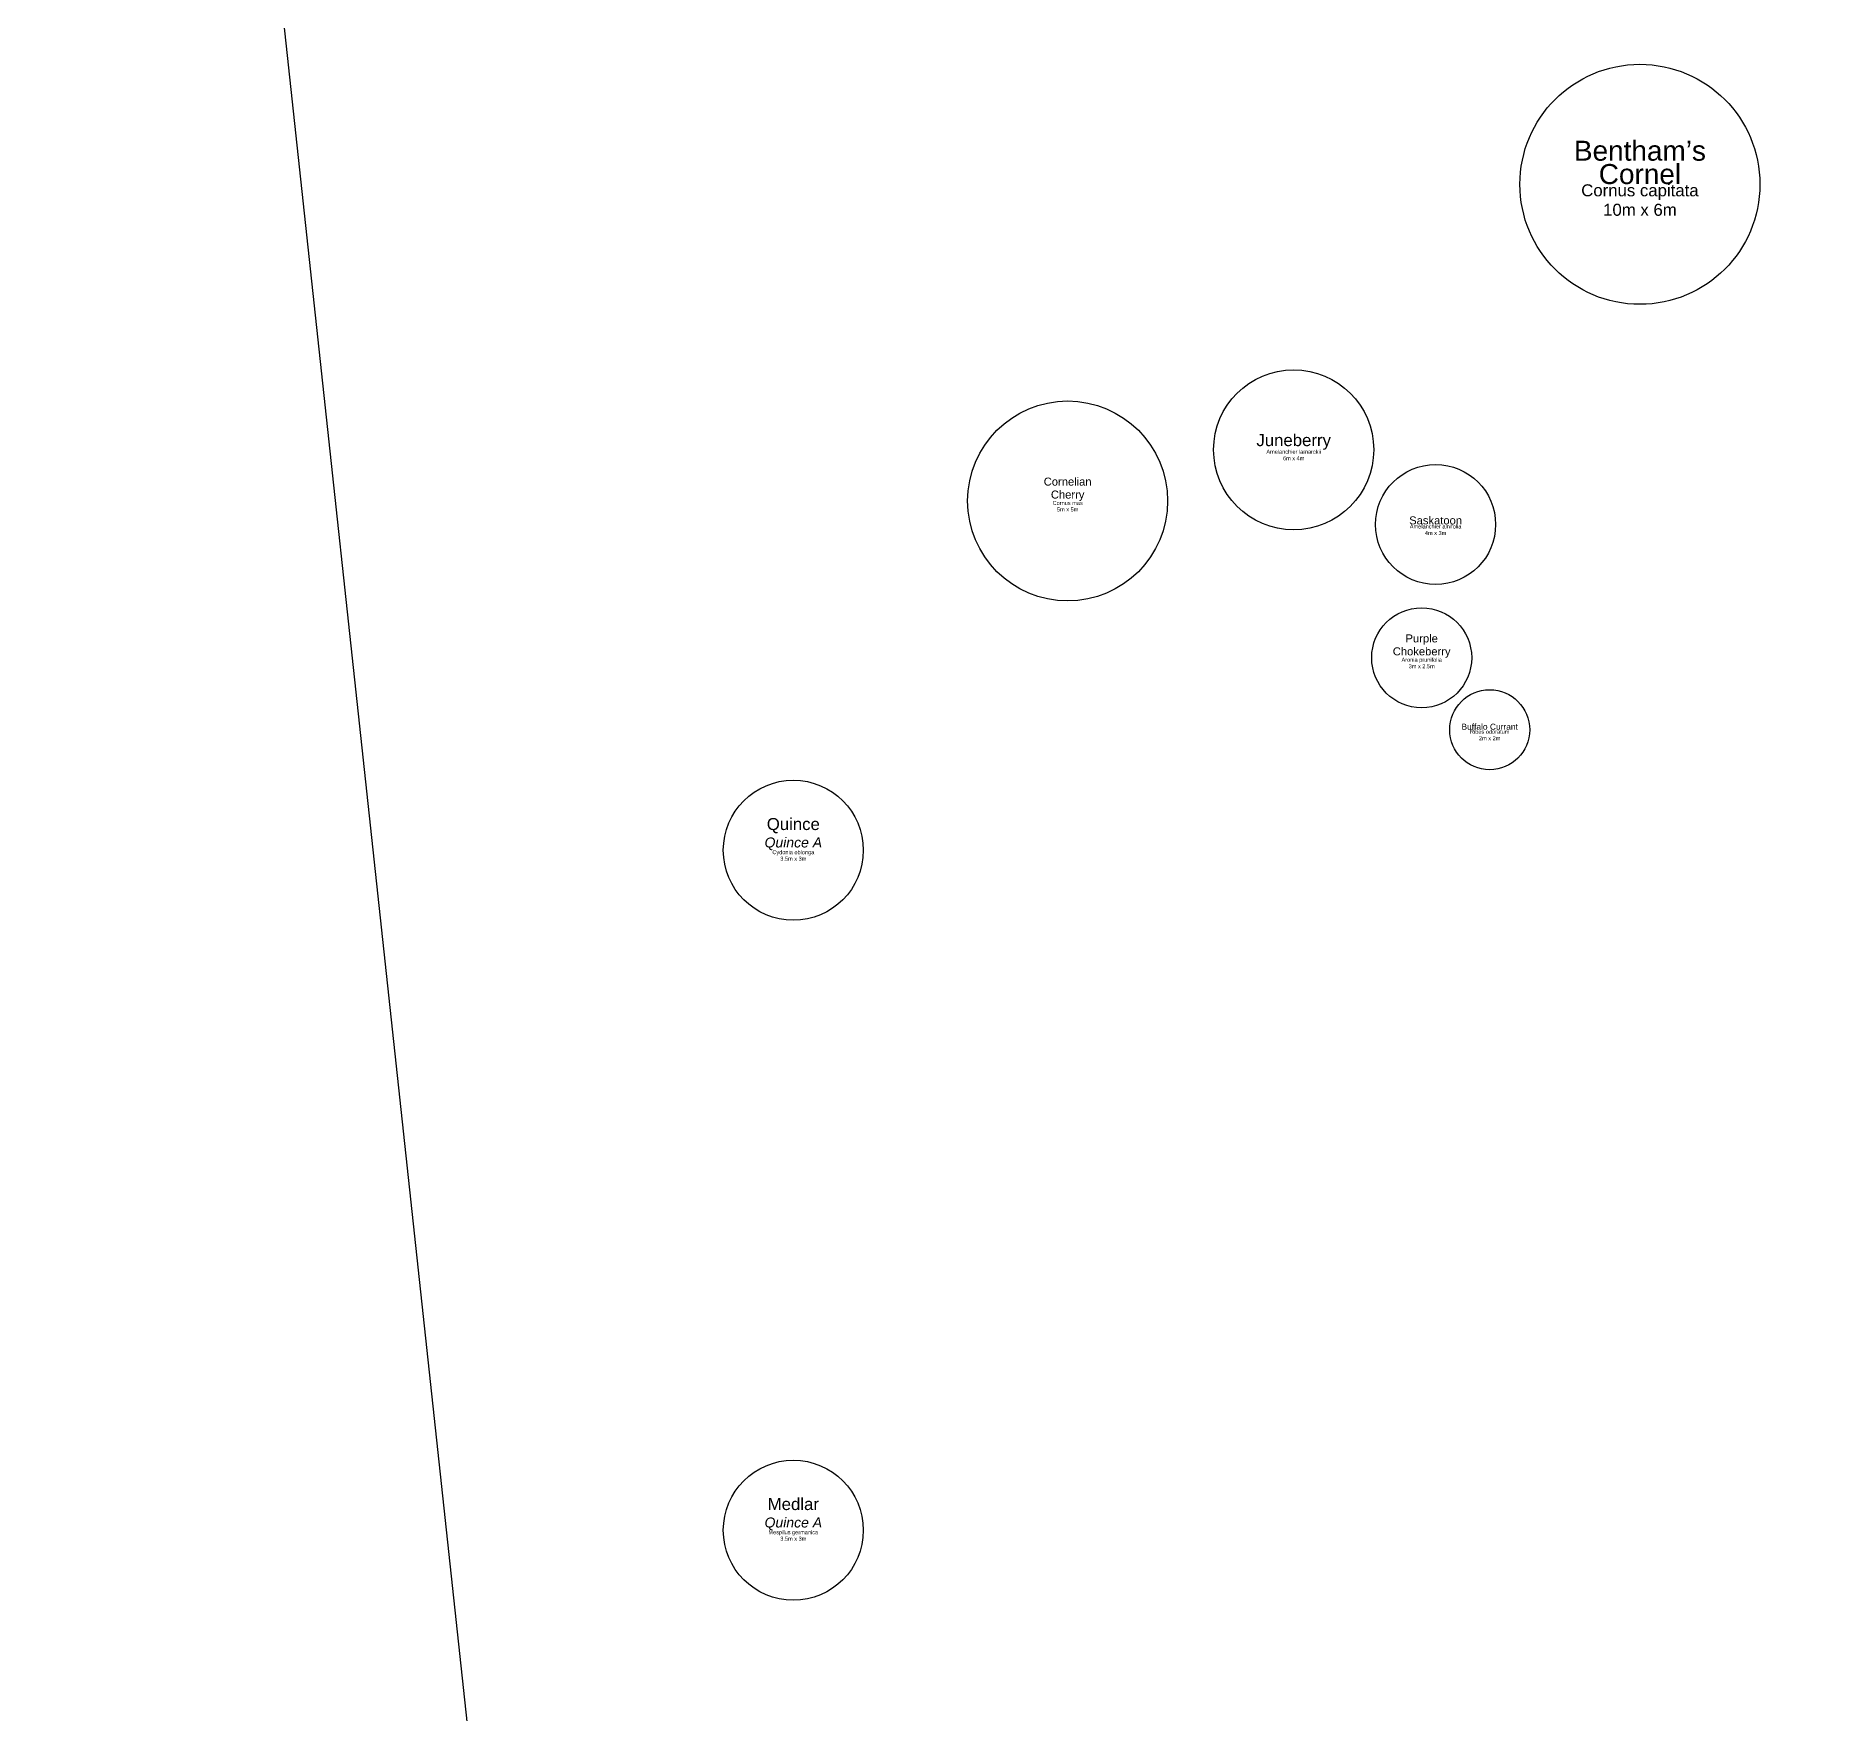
# Model space of a CAD drawing. Header units: metres. Extents: x -12 to 147, y -2 to 160.
# Drawn here: x 52.13 to 97.08, y 39.7 to 81.62 of the extents above; entities that cross this region are included whole.
import ezdxf

# ---------------------------------------------------------------- set-up
doc = ezdxf.new("R2010")
doc.units = ezdxf.units.M
for name, color, linetype, lineweight, true_color in [('Boundary', 1, 'Continuous', 25, 0xff0000), ('Plant - Shrub', 3, 'Continuous', 25, 0x00ff00), ('Plant - Tree', 3, 'Continuous', 25, 0x00ff00), ('Plant label', 30, 'Continuous', 25, 0xff7f00), ('xMap', 178, 'Continuous', 25, 0x000000)]:
    doc.layers.add(name, color=color, linetype=linetype, lineweight=lineweight, true_color=true_color)
doc.styles.add('textstyle17', font='')
doc.styles.add('textstyle18', font='')
doc.styles.add('textstyle19', font='')
doc.styles.add('textstyle20', font='')
doc.styles.add('textstyle21', font='')
doc.styles.add('textstyle22', font='')
doc.styles.add('textstyle25', font='')
doc.styles.add('textstyle26', font='')
doc.styles.add('textstyle37', font='')
doc.styles.add('textstyle38', font='')
doc.styles.add('textstyle45', font='')
doc.styles.add('textstyle46', font='')
doc.styles.add('textstyle59', font='')
doc.styles.add('textstyle60', font='')
doc.styles.add('textstyle63', font='')
doc.styles.add('textstyle64', font='')
doc.styles.get('textstyle17').set_extended_font_data('Arial')
doc.styles.get('textstyle18').set_extended_font_data('Arial')
doc.styles.get('textstyle19').set_extended_font_data('Arial')
doc.styles.get('textstyle20').set_extended_font_data('Arial')
doc.styles.get('textstyle21').set_extended_font_data('Arial')
doc.styles.get('textstyle22').set_extended_font_data('Arial')
doc.styles.get('textstyle25').set_extended_font_data('Arial')
doc.styles.get('textstyle26').set_extended_font_data('Arial')
doc.styles.get('textstyle37').set_extended_font_data('Arial')
doc.styles.get('textstyle38').set_extended_font_data('Arial')
doc.styles.get('textstyle45').set_extended_font_data('Arial')
doc.styles.get('textstyle46').set_extended_font_data('Arial')
doc.styles.get('textstyle59').set_extended_font_data('Arial')
doc.styles.get('textstyle60').set_extended_font_data('Arial')
doc.styles.get('textstyle63').set_extended_font_data('Arial')
doc.styles.get('textstyle64').set_extended_font_data('Arial')
picture_1 = doc.add_image_def('image1.png', size_in_pixel=(1513, 1537))

# ---------------------------------------------------------------- blocks, each defined once
blk = doc.blocks.new('Tree - Cornus capitata')
at = {"layer": 'Plant - Tree'}
blk.add_circle((0, 0), 3, dxfattribs=at)
at = {"layer": 'Plant - Tree', "insert": (0, 0), "char_height": 0.5, "attachment_point": 8, "line_spacing_factor": 0.7, "style": 'textstyle46'}
blk.add_mtext('\\c32767;Bentham’s\\PCornel', dxfattribs=at)
at = {"layer": 'Plant label', "insert": (0, 0), "char_height": 0.3, "attachment_point": 2, "line_spacing_factor": 0.971628, "style": 'textstyle45'}
blk.add_mtext('\\c32767;Cornus capitata\\P10m x 6m', dxfattribs=at)
blk = doc.blocks.new('Shrub - Amelanchier lamarckii')
at = {"layer": 'Plant - Shrub'}
blk.add_circle((0, 0), 2, dxfattribs=at)
at = {"layer": 'Plant - Shrub', "insert": (0, 0), "char_height": 0.3, "attachment_point": 8, "line_spacing_factor": 0.971628, "style": 'textstyle20'}
blk.add_mtext('\\c32767;Juneberry', dxfattribs=at)
at = {"layer": 'Plant label', "insert": (0, 0), "char_height": 0.1, "attachment_point": 2, "line_spacing_factor": 0.971628, "style": 'textstyle19'}
blk.add_mtext('\\c32767;Amelanchier lamarckii\\P6m x 4m', dxfattribs=at)
blk = doc.blocks.new('Shrub - Amelanchier alnifolia')
at = {"layer": 'Plant - Shrub'}
blk.add_circle((0, 0), 1.5, dxfattribs=at)
at = {"layer": 'Plant - Shrub', "insert": (0, 0), "char_height": 0.2, "attachment_point": 8, "line_spacing_factor": 0.971628, "style": 'textstyle18'}
blk.add_mtext('\\c32767;Saskatoon', dxfattribs=at)
at = {"layer": 'Plant label', "insert": (0, 0), "char_height": 0.1, "attachment_point": 2, "line_spacing_factor": 0.971628, "style": 'textstyle17'}
blk.add_mtext('\\c32767;Amelanchier alnifolia\\P4m x 3m', dxfattribs=at)
blk = doc.blocks.new('Shrub - Aronia prunifolia')
at = {"layer": 'Plant - Shrub'}
blk.add_circle((0, 0), 1.25, dxfattribs=at)
at = {"layer": 'Plant - Shrub', "insert": (0, 0), "char_height": 0.2, "attachment_point": 8, "line_spacing_factor": 0.971628, "style": 'textstyle22'}
blk.add_mtext('\\c32767;Purple \\PChokeberry', dxfattribs=at)
at = {"layer": 'Plant label', "insert": (0, 0), "char_height": 0.1, "attachment_point": 2, "line_spacing_factor": 0.971628, "style": 'textstyle21'}
blk.add_mtext('\\c32767;Aronia prunifolia\\P3m x 2.5m', dxfattribs=at)
blk = doc.blocks.new('Shrub - Cornus mas')
at = {"layer": 'Plant - Shrub'}
blk.add_circle((0, 0), 2.5, dxfattribs=at)
at = {"layer": 'Plant - Shrub', "insert": (0, 0), "char_height": 0.2, "attachment_point": 8, "line_spacing_factor": 0.971628, "style": 'textstyle26'}
blk.add_mtext('\\c32767;Cornelian\\PCherry', dxfattribs=at)
at = {"layer": 'Plant label', "insert": (0, 0), "char_height": 0.1, "attachment_point": 2, "line_spacing_factor": 0.971628, "style": 'textstyle25'}
blk.add_mtext('\\c32767;Cornus mas\\P5m x 5m', dxfattribs=at)
blk = doc.blocks.new('Shrub - Ribes odoratum')
at = {"layer": 'Plant - Shrub'}
blk.add_circle((0, 0), 1, dxfattribs=at)
at = {"layer": 'Plant - Shrub', "insert": (0, 0), "char_height": 0.15, "attachment_point": 8, "line_spacing_factor": 0.971628, "style": 'textstyle38'}
blk.add_mtext('\\c32767;Buffalo Currant', dxfattribs=at)
at = {"layer": 'Plant label', "insert": (0, 0), "char_height": 0.1, "attachment_point": 2, "line_spacing_factor": 0.971628, "style": 'textstyle37'}
blk.add_mtext('\\c32767;Ribes odoratum\\P2m x 2m', dxfattribs=at)
blk = doc.blocks.new('Tree - Cydonia oblonga Quince A')
at = {"layer": 'Plant - Tree'}
blk.add_circle((0, 0), 1.75, dxfattribs=at)
at = {"layer": 'Plant - Tree', "insert": (0, 0), "char_height": 0.3, "attachment_point": 8, "line_spacing_factor": 0.971628, "style": 'textstyle60'}
blk.add_mtext('\\c32767;Quince\\P\\fArial|b0|i1|c0|p0;\\H0.25;Quince A', dxfattribs=at)
at = {"layer": 'Plant label', "insert": (0, 0), "char_height": 0.1, "attachment_point": 2, "line_spacing_factor": 0.971628, "style": 'textstyle59'}
blk.add_mtext('\\c32767;Cydonia oblonga\\P3.5m x 3m', dxfattribs=at)
blk = doc.blocks.new('Tree - Mespilus germanica Quince A')
at = {"layer": 'Plant - Tree'}
blk.add_circle((0, 0), 1.75, dxfattribs=at)
at = {"layer": 'Plant - Tree', "insert": (0, 0), "char_height": 0.3, "attachment_point": 8, "line_spacing_factor": 0.971628, "style": 'textstyle64'}
blk.add_mtext('\\c32767;Medlar\\P\\fArial|b0|i1|c0|p0;\\H0.25;Quince A', dxfattribs=at)
at = {"layer": 'Plant label', "insert": (0, 0), "char_height": 0.1, "attachment_point": 2, "line_spacing_factor": 0.971628, "style": 'textstyle63'}
blk.add_mtext('\\c32767;Mespilus germanica\\P3.5m x 3m', dxfattribs=at)

msp = doc.modelspace()

# ---------------------------------------------------------------- linework, layer by layer
at = {"layer": 'Boundary', "flags": 128}
msp.add_lwpolyline([(104.717, 11.372), (100.657, 63.509), (117.027, 111.081), (129.716, 144.364), (53.721, 124.565), (65.748, 13.067), (70, 10)], close=True, dxfattribs=at)

# ---------------------------------------------------------------- block references
at = {"layer": 'Plant - Shrub'}
for name, p in [('Shrub - Amelanchier lamarckii', (83.569, 71.28)), ('Shrub - Cornus mas', (77.919, 70)), ('Shrub - Amelanchier alnifolia', (87.117, 69.412)), ('Shrub - Aronia prunifolia', (86.769, 66.08)), ('Shrub - Ribes odoratum', (88.469, 64.28))]:
    msp.add_blockref(name, p, dxfattribs=at)
at = {"layer": 'Plant - Tree'}
for name, p in [('Tree - Cornus capitata', (92.225, 77.916)), ('Tree - Cydonia oblonga Quince A', (71.061, 61.269)), ('Tree - Mespilus germanica Quince A', (71.061, 44.269))]:
    msp.add_blockref(name, p, dxfattribs=at)

# ---------------------------------------------------------------- pictures from other files: only their frames are drawn
at = {"layer": 'xMap'}
image = msp.add_image(picture_1, insert=(-12.312, -2.227), size_in_units=(159.263, 161.789), dxfattribs=at)
image.dxf.flags = 7

doc.saveas('drawing.dxf')
